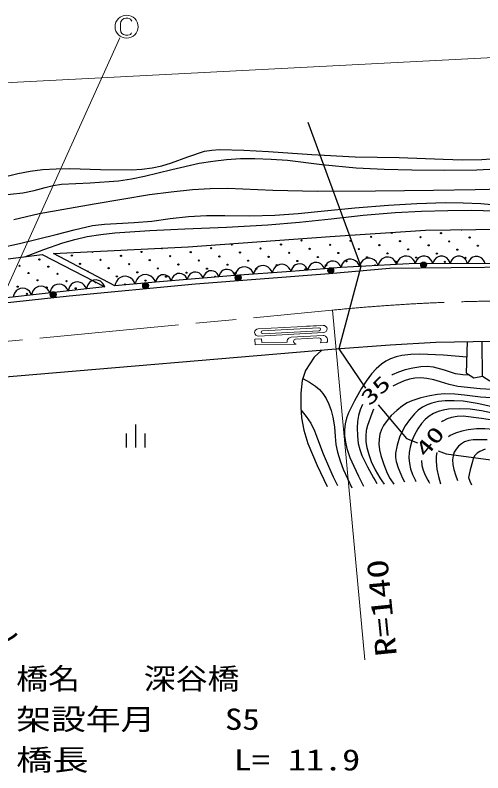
# Model space of a CAD drawing. Units: millimetres, scale not verified. Extents: x 40000 to 680000, y 20000 to 380000.
# Drawn here: x 214244 to 254567, y 250474 to 315833 of the extents above; entities that cross this region are included whole.
import ezdxf
from ezdxf.enums import TextEntityAlignment as Align

# ---------------------------------------------------------------- set-up
doc = ezdxf.new("R2010")
doc.units = ezdxf.units.MM
doc.header["$LTSCALE"] = 1000
doc.linetypes.add('CHAIN', pattern=[18.5, 12, -1.5, 3.5, -1.5])
for name, color, linetype, lineweight in [('M-BGD', 7, 'Continuous', 25), ('M-BGD-HTXT', 7, 'Continuous', 13), ('M-BMK', 2, 'CHAIN', 13)]:
    doc.layers.add(name, color=color, linetype=linetype, lineweight=lineweight)
doc.layers.add('M-STR-HTXT', color=7, linetype='Continuous')
doc.styles.add('ＭＳ ゴシック', font='')
doc.styles.get('ＭＳ ゴシック').set_extended_font_data('MS Gothic')

# ---------------------------------------------------------------- blocks, each defined once
blk = doc.blocks.new('BUHIN19')
at = {"color": 7, "linetype": 'Continuous', "lineweight": 25}
blk.add_lwpolyline([(788, -104), (753, 85), (679, 251), (548, 445), (387, 562), (210, 646), (-35, 678), (-228, 643), (-413, 572), (-590, 419), (-701, 277), (-788, 104)], dxfattribs=at)
blk = doc.blocks.new('BUHIN20')
at = {"color": 7, "linetype": 'Continuous', "lineweight": 25}
blk.add_lwpolyline([(730, -187), (718, -5), (667, 160), (566, 357), (428, 486), (270, 584), (44, 642), (-142, 631), (-325, 585), (-509, 461), (-629, 340), (-730, 187)], dxfattribs=at)
blk = doc.blocks.new('BUHIN21')
at = {"color": 7, "linetype": 'Continuous', "lineweight": 25}
blk.add_lwpolyline([(786, -151), (762, 41), (697, 213), (576, 415), (422, 542), (248, 637), (5, 683), (-191, 660), (-382, 599), (-569, 455), (-688, 319), (-786, 151)], dxfattribs=at)
blk = doc.blocks.new('BUHIN22')
at = {"color": 7, "linetype": 'Continuous', "lineweight": 25}
blk.add_lwpolyline([(712, -117), (685, 56), (623, 208), (510, 388), (367, 499), (209, 580), (-12, 616), (-188, 590), (-359, 530), (-523, 397), (-628, 271), (-712, 117)], dxfattribs=at)
blk = doc.blocks.new('BUHIN23')
at = {"color": 7, "linetype": 'Continuous', "lineweight": 25}
blk.add_lwpolyline([(796, -141), (769, 53), (701, 225), (577, 427), (418, 554), (242, 647), (-5, 691), (-203, 664), (-395, 599), (-581, 452), (-700, 313), (-796, 141)], dxfattribs=at)
blk = doc.blocks.new('BUHIN24')
at = {"color": 7, "linetype": 'Continuous', "lineweight": 25}
blk.add_lwpolyline([(679, -109), (653, 55), (593, 201), (484, 371), (348, 477), (197, 553), (-13, 587), (-181, 562), (-344, 504), (-500, 376), (-599, 257), (-679, 109)], dxfattribs=at)
blk = doc.blocks.new('BUHIN25')
at = {"color": 7, "linetype": 'Continuous', "lineweight": 25}
blk.add_lwpolyline([(867, -136), (833, 73), (756, 259), (617, 476), (443, 610), (249, 707), (-20, 749), (-234, 717), (-441, 642), (-640, 478), (-766, 325), (-867, 136)], dxfattribs=at)
blk = doc.blocks.new('BUHIN73')
at = {"color": 7, "linetype": 'Continuous', "lineweight": 25}
for radius in [249, 220, 191, 161, 132, 97.5, 67.5, 38.8, 7.5]:
    blk.add_circle((34, 246), radius, dxfattribs=at)

msp = doc.modelspace()

# ---------------------------------------------------------------- linework, layer by layer
at = {"layer": 'M-BGD'}
for p, q in [((239472, 306606), (244036, 294160)), ((249634, 297281), (259986, 297438)), ((229169, 295842), (241400, 296732)), ((241400, 296732), (249634, 297281)), ((217540, 295280), (229169, 295842)), ((211833, 294582), (216564, 295179)), ((216564, 295179), (221976, 292408)), ((222843, 292486), (217540, 295280)), ((244036, 294160), (242156, 287059)), ((248733, 294419), (242341, 294066)), ((262299, 294340), (248733, 294419)), ((238028, 293713), (233189, 293378)), ((242341, 294066), (238028, 293713)), ((233189, 293378), (226341, 292795)), ((221976, 292408), (209341, 290975)), ((226341, 292795), (222843, 292486)), ((246586, 287401), (250519, 287616)), ((250519, 287616), (255349, 287722)), ((253147, 284965), (253235, 287680)), ((254529, 284703), (254519, 287621)), ((210589, 284408), (241905, 287039)), ((240696, 286938), (240030, 286327)), ((241905, 287039), (246586, 287401)), ((242156, 287059), (244440, 283656)), ((240030, 286327), (239276, 285185)), ((239276, 285185), (238996, 284323)), ((253147, 284965), (253785, 284558)), ((238996, 284323), (238866, 283224)), ((253785, 284558), (254529, 284703)), ((254529, 284703), (255167, 284295)), ((238866, 283224), (238866, 282038)), ((238866, 282038), (238931, 281112)), ((245530, 282206), (247978, 279320)), ((238931, 281112), (239125, 280034)), ((224621, 280534), (224621, 278534)), ((223821, 279739), (223821, 278539)), ((225421, 279739), (225421, 278539)), ((239125, 280034), (239470, 278892)), ((247978, 279320), (248940, 278943)), ((239470, 278892), (240289, 276996)), ((250702, 278255), (251402, 277981)), ((251402, 277981), (256830, 277275)), ((240289, 276996), (241150, 275164))]:
    msp.add_line(p, q, dxfattribs=at)
for points in [[(209592, 290614), (218905, 291625), (229781, 292657), (241315, 293534), (246528, 293995), (251831, 294077), (257626, 294122), (268396, 293789), (275874, 293187), (286098, 292157), (294855, 290989), (305135, 289854), (316181, 288912), (336839, 287357), (358330, 286302), (371141, 285625), (381568, 285362), (395470, 285257), (417285, 286007), (431712, 287071), (445133, 288431), (460284, 290547), (479004, 293821), (567439, 309109)], [(212951, 301806), (214464, 302188), (215527, 302379), (216599, 302510), (217768, 302587), (218947, 302604), (221601, 302514), (224266, 302485), (225164, 302551), (226063, 302677), (226902, 302849), (227728, 303081), (229143, 303620), (230566, 304098), (231201, 304200), (231858, 304244), (233974, 304195), (236082, 304086), (239810, 303825), (243548, 303625), (247345, 303549), (251143, 303414), (252802, 303363), (254469, 303371), (258367, 303655)], [(212747, 300269), (214899, 300502), (215876, 300703), (216841, 300963), (217535, 301143), (218239, 301263), (220699, 301376), (223152, 301549), (224285, 301717), (225409, 301944), (227757, 302530), (230116, 303057), (231287, 303251), (232468, 303385), (233684, 303459), (234903, 303473), (236310, 303423), (237724, 303314), (240686, 302956), (243655, 302658), (246053, 302543), (248454, 302487), (251254, 302462), (254062, 302497), (259040, 302749)], [(214116, 298210), (216326, 298716), (221067, 299568), (225834, 300363), (227682, 300604), (229535, 300785), (231051, 300877), (232578, 300909), (236449, 300744), (240323, 300638), (245308, 300693), (250306, 300732), (253914, 300782), (257530, 300892), (261073, 301097), (264613, 301362), (269585, 301741), (274567, 302067), (276862, 302147), (279170, 302167), (282409, 302117), (285659, 302006), (286769, 301960), (287879, 301913)], [(211431, 295451), (214622, 296150), (217779, 296903), (219343, 297319), (220925, 297677), (221941, 297803), (222977, 297871), (224508, 297936), (226042, 298062), (227611, 298297), (229186, 298472), (230740, 298540), (232310, 298549), (234473, 298533), (236632, 298577), (238635, 298722), (240634, 298926), (243520, 299220), (246419, 299454), (248884, 299589), (251360, 299664), (252878, 299652), (254395, 299580), (256318, 299415)], [(215092, 294993), (216723, 295622), (218368, 296192), (219393, 296487), (220441, 296726), (221631, 296923), (222843, 297063), (225863, 297268), (228885, 297413), (232459, 297545), (236040, 297737), (238759, 297968), (241483, 298260), (244237, 298568), (246994, 298815), (249269, 298927), (251558, 298979), (253587, 298999), (255615, 298960)], [(253191, 286337), (251163, 286490), (249132, 286582), (248358, 286556), (247581, 286469), (247080, 286359), (246601, 286192), (246196, 285982), (245821, 285719), (245378, 285323), (244976, 284882), (244504, 284252), (244083, 283588), (243508, 282575), (242986, 281533), (242808, 281060), (242687, 280570), (242634, 280063), (242642, 279551), (242713, 278994), (242846, 278439), (243108, 277682), (243430, 276937), (243847, 276075), (244286, 275215)], [(253451, 284771), (252828, 284805), (252218, 284899), (251265, 285220), (250299, 285481), (249772, 285515), (249228, 285489), (248544, 285394), (247870, 285239), (247292, 285045), (246736, 284795), (246722, 284787)], [(239046, 284478), (239616, 284178), (240148, 283831), (240481, 283533), (240773, 283191), (241055, 282760), (241289, 282290), (241493, 281733), (241638, 281161), (241765, 280328), (241832, 279489), (241901, 278808), (242028, 278137), (242253, 277391), (242535, 276660), (242890, 275853), (243265, 275049)], [(258940, 283931), (258293, 283720), (257627, 283567), (256969, 283497), (256301, 283488), (254345, 283609), (252409, 283789), (251665, 283968), (250926, 284208), (250342, 284384), (249734, 284504), (249225, 284540), (248716, 284516), (248247, 284431), (247783, 284285), (247199, 284032), (246810, 283817)], [(255719, 282780), (254355, 282881), (252991, 283042), (252143, 283131), (251294, 283159), (250649, 283109), (250009, 282998), (249215, 282812), (248445, 282569), (248029, 282381), (247645, 282141), (247147, 281743), (246673, 281285), (246318, 280881), (246008, 280438), (245827, 280084), (245698, 279695), (245622, 279270), (245604, 278828), (245658, 278332), (245771, 277847), (246019, 277076), (246328, 276319), (246587, 275839), (246892, 275371)], [(265976, 283042), (264694, 282834), (263415, 282566), (262225, 282232), (261052, 281840), (259887, 281422), (258704, 281062), (257986, 280905), (257257, 280808), (256615, 280779), (255965, 280810), (254440, 281049), (252857, 281234), (252362, 281211), (251870, 281128), (251482, 281004), (251109, 280823), (251066, 280797), (251016, 280765)], [(255268, 282062), (254082, 282324), (252884, 282527), (252106, 282573), (251317, 282559), (250746, 282496), (250174, 282373), (249759, 282228), (249371, 282029), (249003, 281758), (248663, 281431), (248247, 280933), (247875, 280395), (247607, 279918), (247394, 279416), (247191, 278740), (247045, 278043), (247036, 277687), (247086, 277334), (247257, 276775), (247487, 276233), (247645, 275902), (247813, 275566)], [(266664, 282339), (265955, 282396), (265238, 282392), (264635, 282311), (264030, 282168), (263181, 281894), (262357, 281564), (260815, 280834), (259248, 280158), (258703, 279999), (258144, 279900), (257586, 279865), (257017, 279889), (255877, 280052), (254727, 280154), (254019, 280135), (253298, 280055), (252745, 279940), (252206, 279765), (251764, 279564), (251599, 279463)], [(238884, 281782), (239333, 281220), (239730, 280626), (240054, 279975), (240325, 279295), (240800, 278004), (241334, 276726), (241671, 276001), (242023, 275270)], [(244202, 282237), (243993, 281782), (243842, 281309), (243755, 280770), (243727, 280222), (243748, 279559), (243830, 278895), (243958, 278365), (244145, 277851), (244622, 276878), (245154, 275930), (245293, 275689), (245438, 275439)], [(245151, 281840), (244991, 281468), (244610, 280431), (244510, 279997), (244468, 279544), (244486, 279038), (244566, 278526), (244728, 277931), (244950, 277344), (245296, 276626), (245696, 275936), (245871, 275657), (246055, 275371)], [(255391, 281508), (254443, 281711), (253481, 281855), (252544, 281877), (251603, 281838), (251149, 281773), (250707, 281648), (250304, 281467), (249929, 281233), (249588, 280941), (249289, 280607), (248963, 280136), (248685, 279628), (248459, 279108), (248289, 278565), (248210, 278113), (248191, 277651), (248232, 277167), (248334, 276691), (248505, 276208), (248731, 275752), (248774, 275673), (248817, 275594)], [(254936, 279194), (253743, 279201), (253365, 279142), (252995, 279022), (252714, 278866), (252464, 278658), (252256, 278407), (252099, 278123), (252002, 277808), (251965, 277480), (251987, 277058), (252069, 276637), (252213, 276171), (252387, 275705)], [(250589, 278117), (250542, 277779), (250541, 277322), (250613, 276675), (250743, 276040), (250823, 275723), (250909, 275399)], [(254782, 278392), (254307, 278195), (254069, 278042), (253871, 277844), (253743, 277602), (253664, 277317), (253469, 276624), (253344, 275963), (253438, 275640), (253586, 275315)], [(249290, 277416), (249320, 276995), (249409, 276587), (249590, 276139), (249829, 275711), (249903, 275590), (249977, 275470)]]:
    msp.add_lwpolyline(points, dxfattribs=at)
for centre, radius in [((244946, 296709), 49.8), ((249188, 296684), 49.8), ((250958, 297027), 49.8), ((237164, 296047), 49.8), ((238933, 296390), 49.8), ((243176, 296365), 49.8), ((247419, 296341), 49.8), ((251661, 296316), 49.8), ((253431, 296660), 49.8), ((225139, 295409), 49.8), ((229381, 295384), 49.8), ((231151, 295728), 49.8), ((235394, 295703), 49.8), ((239636, 295679), 49.8), ((241406, 296022), 49.8), ((243879, 295654), 49.8), ((245649, 295997), 49.8), ((248122, 295630), 49.8), ((249891, 295973), 49.8), ((252364, 295605), 49.8), ((254134, 295948), 49.8), ((216329, 294762), 49.8), ((219127, 295090), 49.8), ((221599, 294722), 49.8), ((223369, 295066), 49.8), ((227612, 295041), 49.8), ((231854, 295017), 49.8), ((233624, 295360), 49.8), ((236097, 294992), 49.8), ((237867, 295335), 49.8), ((240339, 294967), 49.8), ((242109, 295311), 49.8), ((244582, 294943), 49.8), ((246352, 295286), 49.8), ((248825, 294918), 49.8), ((250594, 295262), 49.8), ((253067, 294894), 49.8), ((214612, 294211), 49.8), ((217111, 294139), 49.8), ((219830, 294379), 49.8), ((224072, 294354), 49.8), ((225842, 294698), 49.8), ((228315, 294330), 49.8), ((230084, 294673), 49.8), ((232557, 294305), 49.8), ((234327, 294649), 49.8), ((236800, 294281), 49.8), ((238570, 294624), 49.8), ((241042, 294256), 49.8), ((242812, 294600), 49.8), ((247055, 294575), 49.8), ((249456, 294289), 249), ((249456, 294289), 220), ((249456, 294289), 191), ((249456, 294289), 161), ((249456, 294289), 132), ((249456, 294289), 97.5), ((249456, 294289), 67.5), ((249456, 294289), 38.8), ((249456, 294289), 7.5), ((251297, 294551), 49.8), ((215395, 293588), 49.8), ((217894, 293516), 49.8), ((222302, 294011), 49.8), ((224775, 293643), 49.8), ((226545, 293987), 49.8), ((229018, 293619), 49.8), ((230787, 293962), 49.8), ((233260, 293594), 49.8), ((235030, 293938), 49.8), ((239273, 293913), 49.8), ((241453, 293796), 249), ((241453, 293796), 220), ((241453, 293796), 191), ((241453, 293796), 161), ((241453, 293796), 132), ((241453, 293796), 97.5), ((241453, 293796), 67.5), ((241453, 293796), 38.8), ((241453, 293796), 7.5), ((216177, 292965), 49.8), ((218676, 292893), 49.8), ((223005, 293300), 49.8), ((225478, 292932), 49.8), ((227248, 293275), 49.8), ((233474, 293187), 249), ((233474, 293187), 220), ((233474, 293187), 191), ((233474, 293187), 161), ((233474, 293187), 132), ((233474, 293187), 97.5), ((233474, 293187), 67.5), ((233474, 293187), 38.8), ((233474, 293187), 7.5), ((214460, 292415), 49.8), ((216959, 292343), 49.8), ((219458, 292270), 49.8), ((225494, 292500), 249), ((225494, 292500), 220), ((225494, 292500), 191), ((225494, 292500), 161), ((225494, 292500), 132), ((225494, 292500), 97.5), ((225494, 292500), 67.5), ((225494, 292500), 38.8), ((225494, 292500), 7.5), ((215243, 291792), 49.8)]:
    msp.add_circle(centre, radius, dxfattribs=at)
for centre, start, end in [((246716, 297052), 139.80192, 47.82469), ((252728, 297371), 239.93803, 301.79909), ((232921, 296071), 122.72601, 65.60334), ((220896, 295434), 173.17539, 12.35902), ((226909, 295752), 206.27961, 339.2548), ((245285, 294232), 359.43755, 186.88206), ((220533, 293668), 10.84298, 113.59985), ((221175, 292821), 154.96399, 330.82848), ((231490, 293251), 344.69089, 205.03731), ((223708, 292589), 333.07426, 217.04622)]:
    msp.add_arc(centre, 49.8, start, end, dxfattribs=at)
at = {"layer": 'M-BGD-HTXT'}
for p, q in [((289876, 313946), (209341, 309783)), ((213123, 291404), (223264, 313883)), ((241596, 290383), (244385, 260216)), ((235188, 288776), (240806, 289070)), ((239360, 288994), (240556, 289057)), ((240838, 288446), (235221, 288152)), ((240441, 288863), (235573, 288608)), ((240454, 288613), (235586, 288358)), ((234922, 287885), (235484, 287915)), ((234948, 287386), (234922, 287885)), ((235501, 287583), (235484, 287915)), ((237690, 287620), (235506, 287583)), ((240789, 288193), (238043, 288049)), ((240424, 287986), (238427, 287881)), ((241121, 287584), (240559, 287555)), ((238462, 287445), (234948, 287386))]:
    msp.add_line(p, q, dxfattribs=at)
msp.add_lwpolyline([(224292, 315313), (224252, 315408), (224182, 315478), (224087, 315533), (223972, 315563), (223777, 315563), (223622, 315533), (223462, 315423), (223367, 315283), (223327, 315083), (223327, 314593), (223367, 314383), (223442, 314258), (223587, 314153), (223767, 314113), (223957, 314113), (224102, 314128), (224177, 314173), (224247, 314238), (224277, 314308)], dxfattribs=at)
msp.add_circle((223852, 314838), 995, dxfattribs=at)
for centre, radius, start, end in [((240822, 288758), 312, 272.99969, 92.99969), ((235205, 288464), 312, 92.99969, 272.99969), ((235579, 288483), 125, 92.99969, 272.99969), ((240448, 288738), 125, 272.99969, 92.99969), ((238061, 287674), 375, 92.74594, 188.39398), ((238437, 287694), 188, 92.99969, 182.99969), ((238610, 287790), 375, 196.37836, 246.90302), ((240437, 287799), 188, 353.39978, 93.802), ((240248, 287765), 375, 325.93149, 1.88617), ((240810, 287818), 375, 358.21918, 93.19901), ((240874, 287776), 312, 322.17059, 5.6474)]:
    msp.add_arc(centre, radius, start, end, dxfattribs=at)
at = {"layer": 'M-BMK'}
msp.add_line((197955, 286217), (241550, 290379), dxfattribs=at)
msp.add_arc((257588, 131183), 160002, 85.64935, 95.7525, dxfattribs=at)

# ---------------------------------------------------------------- block references
at = {"layer": 'M-BGD', "rotation": 14.0046}
for name, p in [('BUHIN22', (241622, 294007)), ('BUHIN21', (243140, 294110)), ('BUHIN21', (244738, 294198)), ('BUHIN21', (246336, 294287)), ('BUHIN21', (247934, 294375)), ('BUHIN20', (249486, 294415)), ('BUHIN20', (250994, 294406)), ('BUHIN20', (252501, 294397)), ('BUHIN20', (254009, 294388)), ('BUHIN23', (233996, 293434)), ('BUHIN23', (235609, 293546)), ('BUHIN23', (237222, 293657)), ('BUHIN22', (238747, 293772)), ('BUHIN22', (240185, 293890)), ('BUHIN25', (223718, 292563)), ('BUHIN25', (225466, 292718)), ('BUHIN24', (227025, 292854)), ('BUHIN24', (228395, 292970)), ('BUHIN24', (229765, 293087)), ('BUHIN24', (231135, 293203)), ('BUHIN24', (232504, 293320)), ('BUHIN19', (218028, 291961)), ('BUHIN19', (219607, 292140)), ('BUHIN19', (221187, 292319)), ('BUHIN19', (214869, 291602)), ('BUHIN19', (216448, 291781)), ('BUHIN73', (217550, 291478))]:
    msp.add_blockref(name, p, dxfattribs=at)

# ---------------------------------------------------------------- texts
at = {"layer": 'M-BGD-HTXT', "style": 'ＭＳ ゴシック'}
for s, height, rotation, width, p in [('35', 1320, 44, 1.5, (245079, 281771)), ('40', 1320, 50.8, 1.5, (249966, 277353)), ('R=140', 1833, 95.6, 1.35, (247703, 260660))]:
    msp.add_text(s, height=height, rotation=rotation, dxfattribs=dict(at, width=width)).set_placement(p, align=Align.BOTTOM_LEFT)
at = {"layer": 'M-BGD-HTXT', "style": 'ＭＳ ゴシック', "width": 1.35}
msp.add_text('ガ-ドレ-ル', height=1833, dxfattribs=at).set_placement((197756, 261154), align=Align.BOTTOM_LEFT)
at = {"layer": 'M-STR-HTXT', "style": 'ＭＳ ゴシック'}
for s, width, p in [('橋名\u3000\u3000深谷橋', 1.1, (214332, 257132)), ('架設年月\u3000\u3000S5', 1.2, (214332, 253632)), ('橋長\u3000\u3000\u3000\u3000L= 11.9', 1.25, (214332, 250132))]:
    msp.add_text(s, height=1833, dxfattribs=dict(at, width=width)).set_placement(p, align=Align.BOTTOM_LEFT)

doc.saveas('drawing.dxf')
